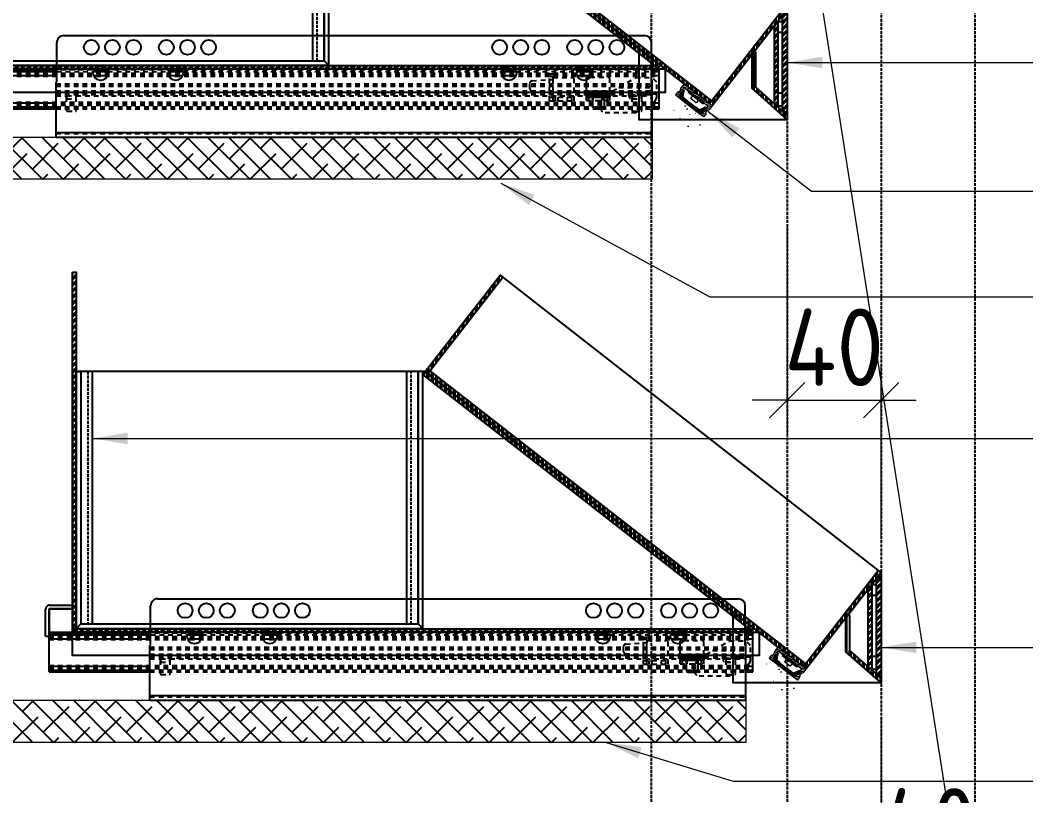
# Model space of a CAD drawing. Header units: millimetres. Extents: x 821127 to 828225, y -459861 to -454717.
# Drawn here: x 825055.2 to 825483.9, y -455574.9 to -455244.2 of the extents above; entities that cross this region are included whole.
import ezdxf

# ---------------------------------------------------------------- set-up
doc = ezdxf.new("R2010")
doc.units = ezdxf.units.MM
doc.header["$LTSCALE"] = 5
doc.header["$MEASUREMENT"] = 0
doc.set_wipeout_variables(frame=1)
doc.header["$PDMODE"] = 35
for name, pattern in [('DASH', [0.35, 0.25, -0.1]), ('DOTTED', [1, 0, -1]), ('phl_center', [0.75, 0.4, -0.35]), ('phl_thick', [0])]:
    doc.linetypes.add(name, pattern=pattern)
for name, color, linetype in [('Acrylic - opal', 9, 'Continuous'), ('DIM-15', 1, 'Continuous'), ('DIM-2', 1, 'Continuous'), ('Hardware', 9, 'Continuous'), ('HATCH', 8, 'Continuous'), ('PDF3_Text', 7, 'Continuous')]:
    doc.layers.add(name, color=color, linetype=linetype)
for name, color, linetype, lineweight in [('aluminium', 6, 'Continuous', 0), ('LED lights', 1, 'Continuous', 0), ('MDF', 41, 'Continuous', 0)]:
    doc.layers.add(name, color=color, linetype=linetype, lineweight=lineweight)
doc.styles.add('ISOCP', font='isocp.shx')
doc.styles.get("Standard").update_dxf_attribs({"font": 'arial.ttf'})
doc.dimstyles.new('dim', dxfattribs={"dimtxt": 2, "dimasz": 2, "dimexe": 1, "dimexo": 1, "dimgap": 1, "dimtad": 1, "dimdec": 0, "dimdsep": 46, "dimtxsty": 'Standard', "dimblk": 'OBLIQUE', "dimcen": 0, "dimdle": 1, "dimclrd": 1, "dimclre": 1, "dimclrt": 1, "dimadec": 0, "dimazin": 0, "dimtfac": 1, "dimtdec": 0, "dimtix": 1, "dimtmove": 0, "dimatfit": 3, "dimfxl": 60, "dimlwd": 0, "dimlwe": 0, "dimarcsym": 0})
doc.dimstyles.new('DL - 15', dxfattribs={"dimscale": 15, "dimtxt": 2.2, "dimasz": 1, "dimexe": 1, "dimexo": 1, "dimgap": 0.4, "dimtad": 1, "dimdec": 0, "dimdsep": 46, "dimtxsty": 'ISOCP', "dimblk": 'OBLIQUE', "dimcen": 0.5, "dimdle": 1, "dimclrd": 256, "dimclre": 256, "dimclrt": 2, "dimadec": 0, "dimazin": 2, "dimtfac": 1, "dimtdec": 0, "dimtix": 1, "dimtmove": 1, "dimatfit": 3, "dimldrblk": 'OPEN90', "dimfxl": 5, "dimfxlon": 1, "dimlwd": 9, "dimlwe": 9, "dimarcsym": 0})

# ---------------------------------------------------------------- blocks, each defined once
blk = doc.blocks.new('_OBLIQUE')
at = {"color": 0, "linetype": 'ByBlock', "lineweight": -2}
blk.add_line((-0.5, -0.5), (0.5, 0.5), dxfattribs=at)
blk = doc.blocks.new('EWFeff')
at = {"layer": 'HATCH'}
h = blk.add_hatch(dxfattribs=at)
h.set_pattern_fill('ANSI32', color=256, scale=5, style=0)
h.paths.add_polyline_path([(825060.3, -455366.36), (825061.8, -455366.36), (825061.8, -455518.36), (825060.3, -455518.36)])
h = blk.add_hatch(dxfattribs=at)
h.set_pattern_fill('ANSI32', color=256, scale=5, angle=45, style=0)
h.paths.add_polyline_path([(825210.52, -455408.77), (825242.5, -455367.77), (825243.68, -455368.69), (825211.69, -455409.68)])
h = blk.add_hatch(dxfattribs=at)
h.set_pattern_fill('ANSI32', color=256, scale=5, angle=45, style=0)
h.paths.add_polyline_path([(825372.65, -455533.39), (825371.73, -455534.58), (825211.69, -455409.68), (825212.62, -455408.5)])
h = blk.add_hatch(dxfattribs=at)
h.set_pattern_fill('ANSI32', color=256, scale=5, angle=45, style=0)
h.paths.add_polyline_path([(825349.92, -455519.47), (825209.57, -455409.99), (825210.52, -455408.77), (825350.85, -455518.28)])
h = blk.add_hatch(dxfattribs=at)
h.set_pattern_fill('ANSI32', color=256, scale=5, angle=45, style=0)
h.paths.add_polyline_path([(825371.73, -455534.58), (825403.72, -455493.58), (825404.9, -455494.51), (825372.91, -455535.5)])
h = blk.add_hatch(dxfattribs=at)
h.set_pattern_fill('ANSI32', color=256, scale=5, style=0)
h.paths.add_polyline_path([(825402.9, -455497.57), (825404.9, -455495.01), (825404.9, -455539), (825402.9, -455537.22)])
h = blk.add_hatch(dxfattribs=at)
h.set_pattern_fill('ANSI32', color=256, scale=5, style=0)
h.paths.add_polyline_path([(825399.4, -455501.55), (825400.9, -455499.63), (825400.9, -455535.95), (825399.4, -455534.61)])
h = blk.add_hatch(dxfattribs=at)
h.set_pattern_fill('ANSI32', color=256, scale=5, angle=45, style=0)
h.paths.add_polyline_path([(825389.9, -455512.6), (825391.4, -455512.6), (825391.4, -455527.5), (825404.9, -455539.5), (825404.9, -455541.51), (825389.9, -455528.18)])
h = blk.add_hatch(dxfattribs=at)
h.set_pattern_fill('ANSI32', color=256, scale=5, style=0)
h.paths.add_polyline_path([(825349.3, -455519.86), (825060.3, -455519.86), (825060.3, -455518.36), (825349.3, -455518.36)])
for points in [[(825400.9, -455504.14), (825402.9, -455504.14), (825402.9, -455499.72), (825400.9, -455499.72)], [(825400.9, -455535.63), (825402.9, -455535.63), (825402.9, -455530.17), (825400.9, -455530.17)]]:
    blk.add_lwpolyline(points, close=True)
at = {"layer": 'Acrylic - opal'}
for points in [[(825061.8, -455408.77), (825063.8, -455408.77), (825063.8, -455516.36), (825061.8, -455518.36)], [(825063.8, -455516.36), (825068.8, -455516.36), (825068.8, -455408.77), (825063.8, -455408.77)], [(825207.57, -455408.77), (825202.57, -455408.77), (825202.57, -455516.36), (825207.57, -455516.36)], [(825207.57, -455516.36), (825209.57, -455518.36), (825209.57, -455408.77), (825207.57, -455408.77)], [(825063.8, -455516.36), (825207.57, -455516.36), (825209.57, -455518.36), (825061.8, -455518.36)]]:
    blk.add_lwpolyline(points, close=True, dxfattribs=at)
at = {"layer": 'Acrylic - opal', "linetype": 'DASH'}
for points in [[(825066.8, -455516.36), (825068.8, -455516.36), (825068.8, -455408.77), (825066.8, -455408.77)], [(825202.57, -455516.36), (825204.57, -455516.36), (825204.57, -455408.77), (825202.57, -455408.77)]]:
    blk.add_lwpolyline(points, close=True, dxfattribs=at)
at = {"layer": 'DIM-2', "color": 6}
for points in [[(825060.3, -455366.36), (825061.8, -455366.36), (825061.8, -455518.36), (825060.3, -455518.36)], [(825404.9, -455494.51), (825404.9, -455541.51), (825341.84, -455541.51), (825341.84, -455511.25), (825210.52, -455408.77), (825242.5, -455367.77)], [(825060.3, -455519.86), (825352.87, -455519.86), (825210.52, -455408.77), (825060.3, -455408.77)], [(825050.3, -455519.86), (825060.3, -455519.86), (825060.3, -455509.86), (825050.3, -455509.86)], [(825389.9, -455512.6), (825391.4, -455512.6), (825391.4, -455527.5), (825404.9, -455539.5), (825404.9, -455541.51), (825389.9, -455528.18)], [(825349.3, -455519.86), (825060.3, -455519.86), (825060.3, -455518.36), (825349.3, -455518.36)], [(825060.3, -455519.86), (825352.87, -455519.86), (825352.87, -455529.86), (825060.3, -455529.86)]]:
    blk.add_lwpolyline(points, close=True, dxfattribs=at)
for points in [[(825210.52, -455408.77), (825242.5, -455367.77), (825243.68, -455368.69), (825211.69, -455409.68), (825210.52, -455408.77)], [(825372.65, -455533.39), (825371.73, -455534.58), (825211.69, -455409.68), (825212.62, -455408.5), (825372.65, -455533.39)], [(825349.92, -455519.47), (825209.57, -455409.99), (825210.52, -455408.77), (825350.85, -455518.28), (825349.92, -455519.47)], [(825371.73, -455534.58), (825403.72, -455493.58), (825404.9, -455494.51), (825372.91, -455535.5), (825371.73, -455534.58)], [(825402.9, -455497.57), (825404.9, -455495.01), (825404.9, -455539), (825402.9, -455537.22), (825402.9, -455497.57)], [(825399.4, -455501.55), (825400.9, -455499.63), (825400.9, -455535.95), (825399.4, -455534.61), (825399.4, -455501.55)]]:
    blk.add_lwpolyline(points, dxfattribs=at)
blk = doc.blocks.new('LED profile EN-ALH-01S')
blk.add_wipeout([(7.6, -6), (7.6, -4.5), (7.52, -4.4), (7.43, -4.27), (7.34, -4.08), (7.28, -3.94), (7.22, -3.73), (7.19, -3.52), (7.18, -3.33), (7.21, -3.07), (7.24, -2.91), (7.35, -2.61), (7.44, -2.43), (7.51, -2.32), (7.6, -2.2), (7.6, 0), (-7.6, 0), (-7.6, -2.2), (-7.44, -2.44), (-7.36, -2.58), (-7.25, -2.87), (-7.2, -3.13), (-7.18, -3.35), (-7.22, -3.69), (-7.29, -3.98), (-7.37, -4.15), (-7.44, -4.28), (-7.6, -4.5), (-7.6, -6)])
at = {"layer": 'HATCH', "lineweight": 0}
h = blk.add_hatch(dxfattribs=at)
h.set_pattern_fill('ANSI31', color=256, scale=5, style=0)
h.set_pattern_definition([(45, (-29047.1229, -2919.5279), (-0.441941738, 0.441941738), [])])
h.paths.add_polyline_path([(7.6, 0), (-7.6, 0), (-7.6, -2.2, -0.362035), (-7.6, -4.5), (-7.6, -6), (-5.68, -6), (-6.53, -2.93), (-5.58, -2.93), (-5.58, -2.23), (-6.25, -2.23), (-6.25, -1.43, -0.147539), (-5.54, -1.25), (-3.81, -1.25), (-3.81, -1.01), (-3.33, -1.01), (-3.33, -1.25), (-2.74, -1.25), (-2.74, -1.01), (-2.25, -1.01), (-2.25, -1.25), (2.25, -1.25), (2.25, -1.01), (2.74, -1.01), (2.74, -1.25), (3.33, -1.25), (3.33, -1.01), (3.81, -1.01), (3.81, -1.25), (4, -1.25), (5.58, -1.25, -0.147539), (6.29, -1.43), (6.29, -2.23), (5.62, -2.23), (5.62, -2.93), (6.57, -2.93), (5.72, -6), (7.6, -6), (7.6, -4.5, -0.362035), (7.6, -2.2)])
h = blk.add_hatch(dxfattribs=at)
h.set_pattern_fill('DOTS', color=256, scale=5, style=0)
h.set_pattern_definition([(0, (-29047.1229, -2919.5279), (0.15625, 0.3125), [0, -0.3125])])
edge = h.paths.add_edge_path()
edge.add_line((-6.53, -2.93), (-5.68, -6))
edge.add_line((-5.68, -6), (5.72, -6))
edge.add_line((5.72, -6), (6.57, -2.93))
edge.add_line((6.57, -2.93), (5.62, -2.93))
edge.add_line((5.62, -2.93), (4.57, -4.76))
edge.add_arc((0.02, 53.54), 58.48, 265.5399, 274.4601, ccw=False)
edge.add_line((-4.53, -4.76), (-5.58, -2.93))
edge.add_line((-5.58, -2.93), (-6.53, -2.93))
at = {"layer": 'Acrylic - opal', "color": 8}
blk.add_lwpolyline([(-6.53, -2.93), (-5.68, -6), (5.72, -6), (6.57, -2.93), (5.62, -2.93), (4.57, -4.76, -0.038941), (-4.53, -4.76), (-5.58, -2.93)], format="xyb", close=True, dxfattribs=at)
at = {"layer": 'aluminium'}
for p, q in [((7.6, 0), (-7.6, 0)), ((-7.6, 0), (-7.6, -2.2)), ((7.6, 0), (7.6, -2.2)), ((-6.25, -2.23), (-6.25, -1.43)), ((-5.58, -2.23), (-6.25, -2.23)), ((-5.58, -2.93), (-5.58, -2.23)), ((-5.54, -1.25), (-3.81, -1.25)), ((-3.81, -1.25), (-3.81, -1.01)), ((-3.81, -1.01), (-3.33, -1.01)), ((-3.33, -1.01), (-3.33, -1.25)), ((-3.33, -1.25), (-2.74, -1.25)), ((-2.74, -1.25), (-2.74, -1.01)), ((-2.74, -1.01), (-2.25, -1.01)), ((-2.25, -1.01), (-2.25, -1.25)), ((2.25, -1.25), (-2.25, -1.25)), ((2.74, -1.01), (2.25, -1.01)), ((2.25, -1.01), (2.25, -1.25)), ((2.74, -1.25), (2.74, -1.01)), ((3.33, -1.25), (2.74, -1.25)), ((3.81, -1.01), (3.33, -1.01)), ((3.33, -1.01), (3.33, -1.25)), ((3.81, -1.25), (3.81, -1.01)), ((5.58, -1.25), (3.81, -1.25)), ((5.62, -2.93), (5.62, -2.23)), ((5.62, -2.23), (6.29, -2.23)), ((6.29, -2.23), (6.29, -1.43)), ((-7.6, -4.5), (-7.6, -6)), ((-7.6, -6), (-5.68, -6)), ((7.6, -6), (5.72, -6)), ((7.6, -4.5), (7.6, -6))]:
    blk.add_line(p, q, dxfattribs=at)
for centre, radius, start, end in [((-8.98, -3.36), 1.8, 320.2626, 39.8707), ((-5.6, -2.52), 1.27, 87.4425, 121.0137), ((5.64, -2.52), 1.27, 58.9863, 92.5575), ((8.98, -3.36), 1.8, 140.1293, 219.7374)]:
    blk.add_arc(centre, radius, start, end, dxfattribs=at)
at = {"layer": 'LED lights', "linetype": 'Continuous', "lineweight": 9}
for p, q in [((4, -1.25), (-4, -1.25)), ((-4, -1.25), (-4, -1.75)), ((-4, -1.75), (-1.5, -1.75)), ((-1.5, -3.25), (-1.5, -1.75)), ((-1.5, -1.75), (1.5, -1.75)), ((1.5, -3.25), (-1.5, -3.25)), ((1.5, -1.75), (1.5, -3.25)), ((1.5, -1.75), (4, -1.75)), ((4, -1.75), (4, -1.25))]:
    blk.add_line(p, q, dxfattribs=at)
at = {"layer": 'LED lights', "linetype": 'DOTTED', "lineweight": 5}
for p, q in [((-2.43, -6.16), (-8.48, -9.64)), ((-1.4, -7.18), (-4.89, -13.23)), ((0, -7.56), (0, -14.54)), ((4.89, -13.23), (1.4, -7.18)), ((8.48, -9.64), (2.43, -6.16))]:
    blk.add_line(p, q, dxfattribs=at)
blk = doc.blocks.new('*D123')
at = {"layer": 'Defpoints', "color": 0, "transparency": 16777216}
for p in [(825382.16, -455286.72), (825422.16, -455406.18), (825422.16, -455479.75)]:
    blk.add_point(p, dxfattribs=at)
at = {"layer": 'DIM-15', "lineweight": 9, "transparency": 16777216}
for p, q in [((825382.16, -455331.18), (825382.16, -455421.18)), ((825422.16, -455464.75), (825422.16, -455391.18)), ((825382.16, -455406.18), (825367.16, -455406.18)), ((825382.16, -455406.18), (825422.16, -455406.18)), ((825422.16, -455406.18), (825437.16, -455406.18))]:
    blk.add_line(p, q, dxfattribs=at)
at = {"layer": 'DIM-15', "lineweight": 9, "transparency": 16777216, "xscale": 15, "yscale": 15, "zscale": 15}
blk.add_blockref('_OBLIQUE', (825382.16, -455406.18), dxfattribs=at)
at = {"layer": 'DIM-15', "lineweight": 9, "transparency": 16777216, "xscale": 15, "yscale": 15, "zscale": 15, "rotation": 180}
blk.add_blockref('_OBLIQUE', (825422.16, -455406.18), dxfattribs=at)
at = {"layer": 'DIM-15', "color": 2, "transparency": 16777216, "insert": (825402.16, -455383.68), "char_height": 33, "attachment_point": 5, "style": 'ISOCP'}
blk.add_mtext('40', dxfattribs=at)
blk = doc.blocks.new('_Open90')
at = {"color": 0, "linetype": 'ByBlock', "lineweight": -2}
for p, q in [((-0.5, 0.5), (0, 0)), ((0, 0), (-1, 0)), ((0, 0), (-0.5, -0.5))]:
    blk.add_line(p, q, dxfattribs=at)
blk = doc.blocks.new('*D124')
at = {"layer": 'Defpoints', "color": 0, "transparency": 16777216}
for p in [(825422.16, -455526.75), (825462.16, -455610.61), (825462.16, -455719.54)]:
    blk.add_point(p, dxfattribs=at)
at = {"layer": 'DIM-15', "lineweight": 9, "transparency": 16777216}
for p, q in [((825422.16, -455541.75), (825422.16, -455625.61)), ((825462.16, -455685.61), (825462.16, -455595.61)), ((825422.16, -455610.61), (825407.16, -455610.61)), ((825422.16, -455610.61), (825462.16, -455610.61)), ((825462.16, -455610.61), (825477.16, -455610.61))]:
    blk.add_line(p, q, dxfattribs=at)
at = {"layer": 'DIM-15', "lineweight": 9, "transparency": 16777216, "xscale": 15, "yscale": 15, "zscale": 15}
blk.add_blockref('_OBLIQUE', (825422.16, -455610.61), dxfattribs=at)
at = {"layer": 'DIM-15', "lineweight": 9, "transparency": 16777216, "xscale": 15, "yscale": 15, "zscale": 15, "rotation": 180}
blk.add_blockref('_OBLIQUE', (825462.16, -455610.61), dxfattribs=at)
at = {"layer": 'DIM-15', "color": 2, "transparency": 16777216, "insert": (825442.16, -455588.11), "char_height": 33, "attachment_point": 5, "style": 'ISOCP'}
blk.add_mtext('40', dxfattribs=at)

msp = doc.modelspace()

# ---------------------------------------------------------------- hatches: boundary and pattern name
at = {"layer": 'HATCH'}
h = msp.add_hatch(dxfattribs=at)
h.set_pattern_fill('ANSI38', color=256, scale=50, angle=270, style=0)
h.set_pattern_definition([(315, (8687.9376, 228.119), (4.419417382, 4.419417382), []), (45, (8687.9376, 228.119), (4.419417382, 13.258252147), [15.625, -9.375])])
h.paths.add_polyline_path([(825016.79, -455294.08), (825324.56, -455294.08), (825324.56, -455312.08), (825016.79, -455312.08)])
h = msp.add_hatch(dxfattribs=at)
h.set_pattern_fill('ANSI38', color=256, scale=50, angle=270, style=0)
h.set_pattern_definition([(315, (8727.9376, -11.91), (4.419417382, 4.419417382), []), (45, (8727.9376, -11.91), (4.419417382, 13.258252147), [15.625, -9.375])])
h.paths.add_polyline_path([(825016.79, -455534.11), (825364.56, -455534.11), (825364.56, -455552.11), (825016.79, -455552.11)])

# ---------------------------------------------------------------- linework, layer by layer
at = {"layer": 'Acrylic - opal', "linetype": 'DASH'}
for p, q in [((825324.16, -454821.92), (825324.16, -455791.9)), ((825422.16, -454821.92), (825422.16, -455791.9)), ((825462.16, -454821.92), (825462.16, -455791.9))]:
    msp.add_line(p, q, dxfattribs=at)
at = {"layer": 'Hardware', "color": 8, "linetype": 'phl_thick'}
for p, q in [((825070.83, -455270.54), (825070.83, -455253.84)), ((825073.83, -455250.84), (825321.26, -455250.84)), ((825324.26, -455270.54), (825324.26, -455253.84)), ((825027.56, -455265.34), (825070.83, -455265.34)), ((825027.56, -455266.2), (825070.83, -455266.2)), ((825086.45, -455266.2), (825092.62, -455266.2)), ((825086.76, -455265.34), (825092.3, -455265.34)), ((825118.45, -455266.2), (825124.62, -455266.2)), ((825118.76, -455265.34), (825124.3, -455265.34)), ((825260.48, -455266.2), (825266.65, -455266.2)), ((825260.79, -455265.34), (825266.33, -455265.34)), ((825292.48, -455266.2), (825298.65, -455266.2)), ((825292.79, -455265.34), (825298.33, -455265.34)), ((825324.26, -455265.34), (825327.56, -455265.34)), ((825324.26, -455266.2), (825327.56, -455266.2)), ((825027.56, -455267.9), (825070.83, -455267.9)), ((825070.53, -455270.84), (825070.83, -455270.54)), ((825070.53, -455294.08), (825070.53, -455270.84)), ((825086.57, -455267.9), (825092.5, -455267.9)), ((825118.57, -455267.9), (825124.5, -455267.9)), ((825260.6, -455267.9), (825266.53, -455267.9)), ((825292.6, -455267.9), (825298.53, -455267.9)), ((825296.56, -455268.54), (825298.21, -455268.54)), ((825296.56, -455269.82), (825296.56, -455268.54)), ((825324.26, -455267.9), (825327.56, -455267.9)), ((825324.56, -455270.84), (825324.26, -455270.54)), ((825324.56, -455294.08), (825324.56, -455270.84)), ((825296.79, -455274.54), (825305.51, -455274.54)), ((825296.79, -455277.04), (825296.79, -455274.54)), ((825296.8, -455277.04), (825296.8, -455274.54)), ((825296.99, -455277.04), (825296.99, -455274.54)), ((825297.02, -455277.04), (825297.02, -455274.54)), ((825297.41, -455277.04), (825297.41, -455274.54)), ((825297.46, -455277.04), (825297.46, -455274.54)), ((825298.02, -455277.04), (825298.02, -455274.54)), ((825298.08, -455277.04), (825298.08, -455274.54)), ((825298.75, -455277.04), (825298.75, -455274.54)), ((825298.79, -455277.04), (825298.79, -455274.54)), ((825298.86, -455277.04), (825298.86, -455274.54)), ((825299.51, -455277.04), (825299.51, -455274.54)), ((825299.69, -455277.04), (825299.69, -455274.54)), ((825299.77, -455277.04), (825299.77, -455274.54)), ((825300.37, -455277.04), (825300.37, -455274.54)), ((825300.68, -455277.04), (825300.68, -455274.54)), ((825300.77, -455277.04), (825300.77, -455274.54)), ((825301.29, -455277.04), (825301.29, -455274.54)), ((825301.72, -455277.04), (825301.72, -455274.54)), ((825301.81, -455277.04), (825301.81, -455274.54)), ((825302.23, -455277.04), (825302.23, -455274.54)), ((825302.76, -455277.04), (825302.76, -455274.54)), ((825302.85, -455277.04), (825302.85, -455274.54)), ((825303.15, -455277.04), (825303.15, -455274.54)), ((825303.75, -455277.04), (825303.75, -455274.54)), ((825303.84, -455277.04), (825303.84, -455274.54)), ((825304.01, -455277.04), (825304.01, -455274.54)), ((825304.66, -455277.04), (825304.66, -455274.54)), ((825304.74, -455277.04), (825304.74, -455274.54)), ((825304.77, -455277.04), (825304.77, -455274.54)), ((825305.45, -455277.04), (825305.45, -455274.54)), ((825305.51, -455274.54), (825306.07, -455274.54)), ((825305.51, -455277.04), (825305.51, -455274.54)), ((825306.07, -455274.54), (825306.12, -455274.54)), ((825306.07, -455277.04), (825306.07, -455274.54)), ((825306.12, -455274.54), (825306.5, -455274.54)), ((825306.12, -455277.04), (825306.12, -455274.54)), ((825306.5, -455274.54), (825306.53, -455274.54)), ((825306.5, -455277.04), (825306.5, -455274.54)), ((825306.53, -455274.54), (825306.73, -455274.54)), ((825306.53, -455277.04), (825306.53, -455274.54)), ((825306.73, -455274.54), (825306.74, -455274.54)), ((825306.73, -455277.04), (825306.73, -455274.54)), ((825306.74, -455277.04), (825306.74, -455274.54)), ((825027.56, -455279.5), (825070.53, -455279.5)), ((825296.79, -455277.04), (825305.51, -455277.04)), ((825299.26, -455281.55), (825299.26, -455277.04)), ((825304.26, -455281.55), (825304.26, -455277.04)), ((825305.51, -455277.04), (825306.07, -455277.04)), ((825306.07, -455277.04), (825306.12, -455277.04)), ((825306.12, -455277.04), (825306.5, -455277.04)), ((825306.5, -455277.04), (825306.53, -455277.04)), ((825306.53, -455277.04), (825306.73, -455277.04)), ((825306.73, -455277.04), (825306.74, -455277.04)), ((825027.56, -455281.2), (825070.53, -455281.2)), ((825027.56, -455282.03), (825070.53, -455282.03)), ((825027.56, -455282.03), (825070.53, -455282.03)), ((825299.75, -455282.04), (825299.26, -455281.55)), ((825299.26, -455281.55), (825304.26, -455281.55)), ((825299.75, -455282.04), (825303.77, -455282.04)), ((825303.77, -455282.04), (825304.26, -455281.55)), ((825070.53, -455292.08), (825324.56, -455292.08)), ((825070.53, -455294.08), (825324.56, -455294.08)), ((825067.76, -455493.61), (825077.56, -455493.61)), ((825077.56, -455495.11), (825077.56, -455493.61)), ((825110.83, -455510.57), (825110.83, -455493.87)), ((825113.83, -455490.87), (825361.26, -455490.87)), ((825364.26, -455510.57), (825364.26, -455493.87)), ((825066.06, -455506.81), (825066.06, -455495.31)), ((825067.56, -455522.06), (825067.56, -455495.31)), ((825067.76, -455495.11), (825077.56, -455495.11)), ((825066.06, -455506.81), (825067.56, -455506.81)), ((825067.56, -455505.37), (825110.83, -455505.37)), ((825067.56, -455506.23), (825110.83, -455506.23)), ((825126.45, -455506.23), (825132.62, -455506.23)), ((825126.76, -455505.37), (825132.3, -455505.37)), ((825158.45, -455506.23), (825164.62, -455506.23)), ((825158.76, -455505.37), (825164.3, -455505.37)), ((825300.48, -455506.23), (825306.65, -455506.23)), ((825300.79, -455505.37), (825306.33, -455505.37)), ((825332.48, -455506.23), (825338.65, -455506.23)), ((825332.79, -455505.37), (825338.33, -455505.37)), ((825364.26, -455505.37), (825367.56, -455505.37)), ((825364.26, -455506.23), (825367.56, -455506.23)), ((825067.56, -455507.39), (825067.56, -455507.39)), ((825067.56, -455507.93), (825110.83, -455507.93)), ((825067.56, -455508.18), (825067.56, -455508.18)), ((825110.53, -455510.87), (825110.83, -455510.57)), ((825110.53, -455534.11), (825110.53, -455510.87)), ((825126.57, -455507.93), (825132.5, -455507.93)), ((825158.57, -455507.93), (825164.5, -455507.93)), ((825300.6, -455507.93), (825306.53, -455507.93)), ((825332.6, -455507.93), (825338.53, -455507.93)), ((825336.56, -455508.57), (825338.21, -455508.57)), ((825336.56, -455509.85), (825336.56, -455508.57)), ((825364.26, -455507.93), (825367.56, -455507.93)), ((825364.56, -455510.87), (825364.26, -455510.57)), ((825364.56, -455534.11), (825364.56, -455510.87)), ((825336.79, -455514.57), (825345.51, -455514.57)), ((825336.79, -455517.07), (825336.79, -455514.57)), ((825336.8, -455517.07), (825336.8, -455514.57)), ((825336.99, -455517.07), (825336.99, -455514.57)), ((825337.02, -455517.07), (825337.02, -455514.57)), ((825337.41, -455517.07), (825337.41, -455514.57)), ((825337.46, -455517.07), (825337.46, -455514.57)), ((825338.02, -455517.07), (825338.02, -455514.57)), ((825338.08, -455517.07), (825338.08, -455514.57)), ((825338.75, -455517.07), (825338.75, -455514.57)), ((825338.79, -455517.07), (825338.79, -455514.57)), ((825338.86, -455517.07), (825338.86, -455514.57)), ((825339.51, -455517.07), (825339.51, -455514.57)), ((825339.69, -455517.07), (825339.69, -455514.57)), ((825339.77, -455517.07), (825339.77, -455514.57)), ((825340.37, -455517.07), (825340.37, -455514.57)), ((825340.68, -455517.07), (825340.68, -455514.57)), ((825340.77, -455517.07), (825340.77, -455514.57)), ((825341.29, -455517.07), (825341.29, -455514.57)), ((825341.72, -455517.07), (825341.72, -455514.57)), ((825341.81, -455517.07), (825341.81, -455514.57)), ((825342.23, -455517.07), (825342.23, -455514.57)), ((825342.76, -455517.07), (825342.76, -455514.57)), ((825342.85, -455517.07), (825342.85, -455514.57)), ((825343.15, -455517.07), (825343.15, -455514.57)), ((825343.75, -455517.07), (825343.75, -455514.57)), ((825343.84, -455517.07), (825343.84, -455514.57)), ((825344.01, -455517.07), (825344.01, -455514.57)), ((825344.66, -455517.07), (825344.66, -455514.57)), ((825344.74, -455517.07), (825344.74, -455514.57)), ((825344.77, -455517.07), (825344.77, -455514.57)), ((825345.45, -455517.07), (825345.45, -455514.57)), ((825345.51, -455514.57), (825346.07, -455514.57)), ((825345.51, -455517.07), (825345.51, -455514.57)), ((825346.07, -455514.57), (825346.12, -455514.57)), ((825346.07, -455517.07), (825346.07, -455514.57)), ((825346.12, -455514.57), (825346.5, -455514.57)), ((825346.12, -455517.07), (825346.12, -455514.57)), ((825346.5, -455514.57), (825346.53, -455514.57)), ((825346.5, -455517.07), (825346.5, -455514.57)), ((825346.53, -455514.57), (825346.73, -455514.57)), ((825346.53, -455517.07), (825346.53, -455514.57)), ((825346.73, -455514.57), (825346.74, -455514.57)), ((825346.73, -455517.07), (825346.73, -455514.57)), ((825346.74, -455517.07), (825346.74, -455514.57)), ((825067.56, -455519.25), (825067.56, -455519.25)), ((825067.56, -455519.53), (825110.53, -455519.53)), ((825067.56, -455520.04), (825067.56, -455520.04)), ((825336.79, -455517.07), (825345.51, -455517.07)), ((825339.26, -455521.57), (825339.26, -455517.07)), ((825344.26, -455521.57), (825344.26, -455517.07)), ((825345.51, -455517.07), (825346.07, -455517.07)), ((825346.07, -455517.07), (825346.12, -455517.07)), ((825346.12, -455517.07), (825346.5, -455517.07)), ((825346.5, -455517.07), (825346.53, -455517.07)), ((825346.53, -455517.07), (825346.73, -455517.07)), ((825346.73, -455517.07), (825346.74, -455517.07)), ((825067.56, -455521.23), (825110.53, -455521.23)), ((825067.56, -455522.06), (825110.53, -455522.06)), ((825067.56, -455522.06), (825110.53, -455522.06)), ((825339.75, -455522.07), (825339.26, -455521.57)), ((825339.26, -455521.57), (825344.26, -455521.57)), ((825339.75, -455522.07), (825343.77, -455522.07)), ((825343.77, -455522.07), (825344.26, -455521.57)), ((825110.53, -455532.11), (825364.56, -455532.11)), ((825110.53, -455534.11), (825364.56, -455534.11))]:
    msp.add_line(p, q, dxfattribs=at)
at = {"layer": 'Hardware', "color": 8, "linetype": 'phl_center'}
for p, q in [((825027.56, -455265.34), (825327.56, -455265.34)), ((825027.56, -455266.84), (825327.56, -455266.84)), ((825070.83, -455266.2), (825086.45, -455266.2)), ((825092.62, -455266.2), (825118.45, -455266.2)), ((825124.62, -455266.2), (825260.48, -455266.2)), ((825266.65, -455266.2), (825292.48, -455266.2)), ((825298.65, -455266.2), (825324.26, -455266.2)), ((825027.56, -455267.34), (825327.56, -455267.34)), ((825027.56, -455267.36), (825327.56, -455267.36)), ((825027.56, -455267.7), (825327.56, -455267.7)), ((825027.56, -455267.9), (825327.56, -455267.9)), ((825027.56, -455268.15), (825327.56, -455268.15)), ((825272.41, -455273.36), (825272.41, -455271.13)), ((825273.34, -455270.13), (825282.41, -455269.5)), ((825280.86, -455267.14), (825282.36, -455267.14)), ((825280.86, -455278.64), (825280.86, -455267.14)), ((825280.86, -455268.07), (825282.36, -455268.07)), ((825282.36, -455278.64), (825282.36, -455267.14)), ((825282.41, -455268.64), (825291.36, -455268.64)), ((825282.41, -455269.5), (825282.41, -455268.64)), ((825291.36, -455278.64), (825291.36, -455268.64)), ((825296.56, -455278.54), (825296.56, -455269.82)), ((825298.21, -455268.54), (825306.56, -455268.54)), ((825304.35, -455276.45), (825317.27, -455268.91)), ((825306.56, -455278.54), (825306.56, -455268.54)), ((825317.27, -455268.91), (825317.56, -455268.91)), ((825317.56, -455268.74), (825324.56, -455268.74)), ((825317.56, -455268.91), (825317.56, -455268.74)), ((825324.56, -455279.14), (825324.56, -455268.74)), ((825070.53, -455271.44), (825324.56, -455271.44)), ((825070.53, -455271.94), (825324.56, -455271.94)), ((825070.53, -455272.4), (825324.56, -455272.4)), ((825070.53, -455274.44), (825324.56, -455274.44)), ((825070.53, -455274.45), (825324.56, -455274.45)), ((825070.53, -455275.45), (825324.56, -455275.45)), ((825282.41, -455275), (825273.34, -455274.36)), ((825282.41, -455277.14), (825282.41, -455275)), ((825296.79, -455277.04), (825296.79, -455274.54)), ((825296.8, -455277.04), (825296.8, -455274.54)), ((825296.99, -455277.04), (825296.99, -455274.54)), ((825297.02, -455277.04), (825297.02, -455274.54)), ((825297.26, -455277.04), (825297.26, -455274.54)), ((825297.36, -455277.04), (825297.36, -455274.54)), ((825297.41, -455277.04), (825297.41, -455274.54)), ((825297.46, -455277.04), (825297.46, -455274.54)), ((825297.65, -455277.04), (825297.65, -455274.54)), ((825298.02, -455277.04), (825298.02, -455274.54)), ((825298.08, -455277.04), (825298.08, -455274.54)), ((825298.12, -455277.04), (825298.12, -455274.54)), ((825298.75, -455277.04), (825298.75, -455274.54)), ((825298.79, -455277.04), (825298.79, -455274.54)), ((825298.86, -455277.04), (825298.86, -455274.54)), ((825299.51, -455277.04), (825299.51, -455274.54)), ((825299.66, -455276.54), (825299.66, -455274.54)), ((825299.69, -455277.04), (825299.69, -455274.54)), ((825299.77, -455277.04), (825299.77, -455274.54)), ((825300.16, -455276.54), (825300.16, -455274.54)), ((825300.37, -455277.04), (825300.37, -455274.54)), ((825300.68, -455277.04), (825300.68, -455274.54)), ((825300.77, -455277.04), (825300.77, -455274.54)), ((825301.1, -455276.54), (825301.1, -455274.54)), ((825301.26, -455276.54), (825301.26, -455274.54)), ((825301.29, -455277.04), (825301.29, -455274.54)), ((825301.72, -455277.04), (825301.72, -455274.54)), ((825301.81, -455277.04), (825301.81, -455274.54)), ((825302.23, -455277.04), (825302.23, -455274.54)), ((825302.26, -455276.54), (825302.26, -455274.54)), ((825302.43, -455276.54), (825302.43, -455274.54)), ((825302.76, -455277.04), (825302.76, -455274.54)), ((825302.85, -455277.04), (825302.85, -455274.54)), ((825303.15, -455277.04), (825303.15, -455274.54)), ((825303.36, -455276.54), (825303.36, -455274.54)), ((825303.75, -455277.04), (825303.75, -455274.54)), ((825303.84, -455277.04), (825303.84, -455274.54)), ((825303.86, -455276.54), (825303.86, -455274.54)), ((825304.01, -455277.04), (825304.01, -455274.54)), ((825304.66, -455277.04), (825304.66, -455274.54)), ((825304.74, -455277.04), (825304.74, -455274.54)), ((825304.77, -455277.04), (825304.77, -455274.54)), ((825305.4, -455277.04), (825305.4, -455274.54)), ((825305.45, -455277.04), (825305.45, -455274.54)), ((825305.51, -455277.04), (825305.51, -455274.54)), ((825305.87, -455277.04), (825305.87, -455274.54)), ((825306.07, -455277.04), (825306.07, -455274.54)), ((825306.12, -455277.04), (825306.12, -455274.54)), ((825306.16, -455277.04), (825306.16, -455274.54)), ((825306.26, -455277.04), (825306.26, -455274.54)), ((825306.5, -455277.04), (825306.5, -455274.54)), ((825306.53, -455277.04), (825306.53, -455274.54)), ((825306.73, -455277.04), (825306.73, -455274.54)), ((825306.74, -455277.04), (825306.74, -455274.54)), ((825310.36, -455272.94), (825324.56, -455272.94)), ((825070.53, -455275.95), (825324.56, -455275.95)), ((825070.53, -455276.45), (825075.03, -455276.45)), ((825070.53, -455276.45), (825075.03, -455276.45)), ((825070.53, -455276.45), (825075.03, -455276.45)), ((825070.53, -455276.45), (825075.03, -455276.45)), ((825075.03, -455276.29), (825075.13, -455276.29)), ((825075.03, -455282.79), (825075.03, -455276.29)), ((825075.13, -455277.84), (825075.13, -455276.29)), ((825075.13, -455276.45), (825079.03, -455276.45)), ((825075.13, -455276.45), (825079.03, -455276.45)), ((825075.13, -455276.45), (825079.03, -455276.45)), ((825075.13, -455276.45), (825079.03, -455276.45)), ((825075.13, -455277.84), (825079.03, -455277.84)), ((825079.03, -455276.29), (825079.13, -455276.29)), ((825079.03, -455277.84), (825079.03, -455276.29)), ((825079.13, -455282.79), (825079.13, -455276.29)), ((825079.13, -455276.45), (825316.06, -455276.45)), ((825280.86, -455277.14), (825291.36, -455277.14)), ((825280.86, -455278.64), (825291.36, -455278.64)), ((825283.36, -455278.64), (825283.36, -455277.14)), ((825284.56, -455278.64), (825284.56, -455277.14)), ((825288.56, -455278.64), (825288.56, -455277.14)), ((825290.36, -455278.64), (825290.36, -455277.14)), ((825296.56, -455277.04), (825296.79, -455277.04)), ((825296.56, -455278.54), (825306.56, -455278.54)), ((825297.56, -455278.54), (825297.56, -455277.04)), ((825299.26, -455281.55), (825299.26, -455277.04)), ((825299.46, -455278.54), (825299.46, -455277.04)), ((825299.66, -455276.54), (825303.86, -455276.54)), ((825302.56, -455279.14), (825304, -455276.65)), ((825302.56, -455281.64), (825302.56, -455279.14)), ((825303.66, -455278.54), (825303.66, -455277.04)), ((825304, -455276.65), (825304.35, -455276.45)), ((825304.26, -455281.55), (825304.26, -455277.04)), ((825305.56, -455278.54), (825305.56, -455277.04)), ((825315.51, -455276.14), (825319.44, -455276.14)), ((825315.51, -455277.64), (825319.06, -455277.64)), ((825316.06, -455276.29), (825316.16, -455276.29)), ((825316.06, -455282.79), (825316.06, -455276.29)), ((825316.16, -455277.84), (825316.16, -455276.29)), ((825316.16, -455276.45), (825320.06, -455276.45)), ((825316.16, -455276.45), (825320.06, -455276.45)), ((825316.16, -455276.45), (825320.06, -455276.45)), ((825316.16, -455276.45), (825320.06, -455276.45)), ((825316.16, -455277.84), (825320.06, -455277.84)), ((825319.06, -455281.64), (825319.06, -455277.64)), ((825320.06, -455276.29), (825320.16, -455276.29)), ((825320.06, -455277.84), (825320.06, -455276.29)), ((825320.16, -455282.79), (825320.16, -455276.29)), ((825320.16, -455276.45), (825324.56, -455276.45)), ((825320.16, -455276.45), (825324.56, -455276.45)), ((825320.16, -455276.45), (825324.56, -455276.45)), ((825320.16, -455276.45), (825324.56, -455276.45)), ((825324.56, -455279.14), (825325.56, -455279.14)), ((825070.53, -455281.2), (825324.56, -455281.2)), ((825070.53, -455282.03), (825324.56, -455282.03)), ((825075.33, -455283.09), (825078.83, -455283.09)), ((825299.75, -455282.04), (825299.26, -455281.55)), ((825299.26, -455281.55), (825304.26, -455281.55)), ((825303.77, -455282.04), (825304.26, -455281.55)), ((825304.56, -455283.64), (825317.06, -455283.64)), ((825316.36, -455283.09), (825319.86, -455283.09)), ((825070.53, -455292.08), (825324.56, -455292.08)), ((825070.53, -455292.58), (825324.56, -455292.58)), ((825067.56, -455505.37), (825367.56, -455505.37)), ((825067.56, -455506.7), (825067.56, -455506.23)), ((825067.56, -455506.87), (825367.56, -455506.87)), ((825110.83, -455506.23), (825126.45, -455506.23)), ((825132.62, -455506.23), (825158.45, -455506.23)), ((825164.62, -455506.23), (825300.48, -455506.23)), ((825306.65, -455506.23), (825332.48, -455506.23)), ((825320.86, -455507.17), (825322.36, -455507.17)), ((825320.86, -455518.67), (825320.86, -455507.17)), ((825322.36, -455518.67), (825322.36, -455507.17)), ((825338.65, -455506.23), (825364.26, -455506.23)), ((825067.56, -455507.37), (825367.56, -455507.37)), ((825067.56, -455507.39), (825367.56, -455507.39)), ((825067.56, -455507.73), (825367.56, -455507.73)), ((825067.56, -455507.93), (825367.56, -455507.93)), ((825067.56, -455508.18), (825367.56, -455508.18)), ((825110.53, -455511.47), (825364.56, -455511.47)), ((825312.41, -455513.39), (825312.41, -455511.16)), ((825313.34, -455510.16), (825322.41, -455509.53)), ((825320.86, -455508.1), (825322.36, -455508.1)), ((825322.41, -455508.67), (825331.36, -455508.67)), ((825322.41, -455509.53), (825322.41, -455508.67)), ((825331.36, -455518.67), (825331.36, -455508.67)), ((825336.56, -455518.57), (825336.56, -455509.85)), ((825338.21, -455508.57), (825346.56, -455508.57)), ((825344.35, -455516.48), (825357.27, -455508.94)), ((825346.56, -455518.57), (825346.56, -455508.57)), ((825357.27, -455508.94), (825357.56, -455508.94)), ((825357.56, -455508.77), (825364.56, -455508.77)), ((825357.56, -455508.94), (825357.56, -455508.77)), ((825364.56, -455519.17), (825364.56, -455508.77)), ((825110.53, -455511.97), (825364.56, -455511.97)), ((825110.53, -455512.43), (825364.56, -455512.43)), ((825110.53, -455514.47), (825364.56, -455514.47)), ((825110.53, -455514.48), (825364.56, -455514.48)), ((825110.53, -455515.48), (825364.56, -455515.48)), ((825322.41, -455515.03), (825313.34, -455514.39)), ((825322.41, -455517.17), (825322.41, -455515.03)), ((825336.79, -455517.07), (825336.79, -455514.57)), ((825336.8, -455517.07), (825336.8, -455514.57)), ((825336.99, -455517.07), (825336.99, -455514.57)), ((825337.02, -455517.07), (825337.02, -455514.57)), ((825337.26, -455517.07), (825337.26, -455514.57)), ((825337.36, -455517.07), (825337.36, -455514.57)), ((825337.41, -455517.07), (825337.41, -455514.57)), ((825337.46, -455517.07), (825337.46, -455514.57)), ((825337.65, -455517.07), (825337.65, -455514.57)), ((825338.02, -455517.07), (825338.02, -455514.57)), ((825338.08, -455517.07), (825338.08, -455514.57)), ((825338.12, -455517.07), (825338.12, -455514.57)), ((825338.75, -455517.07), (825338.75, -455514.57)), ((825338.79, -455517.07), (825338.79, -455514.57)), ((825338.86, -455517.07), (825338.86, -455514.57)), ((825339.51, -455517.07), (825339.51, -455514.57)), ((825339.66, -455516.57), (825339.66, -455514.57)), ((825339.69, -455517.07), (825339.69, -455514.57)), ((825339.77, -455517.07), (825339.77, -455514.57)), ((825340.16, -455516.57), (825340.16, -455514.57)), ((825340.37, -455517.07), (825340.37, -455514.57)), ((825340.68, -455517.07), (825340.68, -455514.57)), ((825340.77, -455517.07), (825340.77, -455514.57)), ((825341.1, -455516.57), (825341.1, -455514.57)), ((825341.26, -455516.57), (825341.26, -455514.57)), ((825341.29, -455517.07), (825341.29, -455514.57)), ((825341.72, -455517.07), (825341.72, -455514.57)), ((825341.81, -455517.07), (825341.81, -455514.57)), ((825342.23, -455517.07), (825342.23, -455514.57)), ((825342.26, -455516.57), (825342.26, -455514.57)), ((825342.43, -455516.57), (825342.43, -455514.57)), ((825342.76, -455517.07), (825342.76, -455514.57)), ((825342.85, -455517.07), (825342.85, -455514.57)), ((825343.15, -455517.07), (825343.15, -455514.57)), ((825343.36, -455516.57), (825343.36, -455514.57)), ((825343.75, -455517.07), (825343.75, -455514.57)), ((825343.84, -455517.07), (825343.84, -455514.57)), ((825343.86, -455516.57), (825343.86, -455514.57)), ((825344.01, -455517.07), (825344.01, -455514.57)), ((825344.66, -455517.07), (825344.66, -455514.57)), ((825344.74, -455517.07), (825344.74, -455514.57)), ((825344.77, -455517.07), (825344.77, -455514.57)), ((825345.4, -455517.07), (825345.4, -455514.57)), ((825345.45, -455517.07), (825345.45, -455514.57)), ((825345.51, -455517.07), (825345.51, -455514.57)), ((825345.87, -455517.07), (825345.87, -455514.57)), ((825346.07, -455517.07), (825346.07, -455514.57)), ((825346.12, -455517.07), (825346.12, -455514.57)), ((825346.16, -455517.07), (825346.16, -455514.57)), ((825346.26, -455517.07), (825346.26, -455514.57)), ((825346.5, -455517.07), (825346.5, -455514.57)), ((825346.53, -455517.07), (825346.53, -455514.57)), ((825346.73, -455517.07), (825346.73, -455514.57)), ((825346.74, -455517.07), (825346.74, -455514.57)), ((825350.36, -455512.97), (825364.56, -455512.97)), ((825110.53, -455515.98), (825364.56, -455515.98)), ((825110.53, -455516.48), (825115.03, -455516.48)), ((825110.53, -455516.48), (825115.03, -455516.48)), ((825110.53, -455516.48), (825115.03, -455516.48)), ((825110.53, -455516.48), (825115.03, -455516.48)), ((825115.03, -455516.32), (825115.13, -455516.32)), ((825115.03, -455522.82), (825115.03, -455516.32)), ((825115.13, -455517.87), (825115.13, -455516.32)), ((825115.13, -455516.48), (825119.03, -455516.48)), ((825115.13, -455516.48), (825119.03, -455516.48)), ((825115.13, -455516.48), (825119.03, -455516.48)), ((825115.13, -455516.48), (825119.03, -455516.48)), ((825115.13, -455517.87), (825119.03, -455517.87)), ((825119.03, -455516.32), (825119.13, -455516.32)), ((825119.03, -455517.87), (825119.03, -455516.32)), ((825119.13, -455522.82), (825119.13, -455516.32)), ((825119.13, -455516.48), (825356.06, -455516.48)), ((825320.86, -455517.17), (825331.36, -455517.17)), ((825320.86, -455518.67), (825331.36, -455518.67)), ((825323.36, -455518.67), (825323.36, -455517.17)), ((825324.56, -455518.67), (825324.56, -455517.17)), ((825328.56, -455518.67), (825328.56, -455517.17)), ((825330.36, -455518.67), (825330.36, -455517.17)), ((825336.56, -455517.07), (825336.79, -455517.07)), ((825336.56, -455518.57), (825346.56, -455518.57)), ((825337.56, -455518.57), (825337.56, -455517.07)), ((825339.26, -455521.57), (825339.26, -455517.07)), ((825339.46, -455518.57), (825339.46, -455517.07)), ((825339.66, -455516.57), (825343.86, -455516.57)), ((825342.56, -455519.17), (825344, -455516.68)), ((825342.56, -455521.67), (825342.56, -455519.17)), ((825343.66, -455518.57), (825343.66, -455517.07)), ((825344, -455516.68), (825344.35, -455516.48)), ((825344.26, -455521.57), (825344.26, -455517.07)), ((825345.56, -455518.57), (825345.56, -455517.07)), ((825355.51, -455516.17), (825359.44, -455516.17)), ((825355.51, -455517.67), (825359.06, -455517.67)), ((825356.06, -455516.32), (825356.16, -455516.32)), ((825356.06, -455522.82), (825356.06, -455516.32)), ((825356.16, -455517.87), (825356.16, -455516.32)), ((825356.16, -455516.48), (825360.06, -455516.48)), ((825356.16, -455516.48), (825360.06, -455516.48)), ((825356.16, -455516.48), (825360.06, -455516.48)), ((825356.16, -455516.48), (825360.06, -455516.48)), ((825356.16, -455517.87), (825360.06, -455517.87)), ((825359.06, -455521.67), (825359.06, -455517.67)), ((825360.06, -455516.32), (825360.16, -455516.32)), ((825360.06, -455517.87), (825360.06, -455516.32)), ((825360.16, -455522.82), (825360.16, -455516.32)), ((825360.16, -455516.48), (825364.56, -455516.48)), ((825360.16, -455516.48), (825364.56, -455516.48)), ((825360.16, -455516.48), (825364.56, -455516.48)), ((825360.16, -455516.48), (825364.56, -455516.48)), ((825364.56, -455519.17), (825365.56, -455519.17)), ((825110.53, -455521.23), (825364.56, -455521.23)), ((825110.53, -455522.06), (825364.56, -455522.06)), ((825115.33, -455523.12), (825118.83, -455523.12)), ((825339.75, -455522.07), (825339.26, -455521.57)), ((825339.26, -455521.57), (825344.26, -455521.57)), ((825343.77, -455522.07), (825344.26, -455521.57)), ((825344.56, -455523.67), (825357.06, -455523.67)), ((825356.36, -455523.12), (825359.86, -455523.12)), ((825110.53, -455532.11), (825364.56, -455532.11)), ((825110.53, -455532.61), (825364.56, -455532.61))]:
    msp.add_line(p, q, dxfattribs=at)
at = {"layer": 'Hardware', "color": 8, "linetype": 'phl_thick'}
for centre in [(825085.53, -455255.84), (825094.53, -455255.84), (825103.53, -455255.84), (825117.53, -455255.84), (825126.53, -455255.84), (825135.53, -455255.84), (825259.56, -455255.84), (825268.56, -455255.84), (825277.56, -455255.84), (825291.56, -455255.84), (825300.56, -455255.84), (825309.56, -455255.84), (825089.53, -455266.84), (825121.53, -455266.84), (825263.56, -455266.84), (825295.56, -455266.84), (825125.53, -455495.87), (825134.53, -455495.87), (825143.53, -455495.87), (825157.53, -455495.87), (825166.53, -455495.87), (825175.53, -455495.87), (825299.56, -455495.87), (825308.56, -455495.87), (825317.56, -455495.87), (825331.56, -455495.87), (825340.56, -455495.87), (825349.56, -455495.87), (825129.53, -455506.87), (825161.53, -455506.87), (825303.56, -455506.87), (825335.56, -455506.87)]:
    msp.add_circle(centre, 3.15, dxfattribs=at)
for centre, radius, start, end in [((825073.83, -455253.84), 3, 89.9999, 180), ((825321.26, -455253.84), 3, 0, 90), ((825067.76, -455495.31), 1.7, 89.9996, 180), ((825113.83, -455493.87), 3, 89.9999, 180), ((825361.26, -455493.87), 3, 0, 90), ((825067.76, -455495.31), 0.2, 89.9965, 180)]:
    msp.add_arc(centre, radius, start, end, dxfattribs=at)
at = {"layer": 'Hardware', "color": 8, "linetype": 'phl_center'}
for centre, radius, start, end in [((825273.41, -455271.13), 1, 94, 180), ((825273.41, -455273.36), 1, 180, 266), ((825320.56, -455277.14), 1.5, 90, 138.1897), ((825315.51, -455276.89), 0.75, 89.9999, 270.0001), ((825075.33, -455282.79), 0.3, 180.0001, 270.0006), ((825078.83, -455282.79), 0.3, 270.0006, 359.9999), ((825304.56, -455281.64), 2, 180, 270), ((825316.36, -455282.79), 0.3, 180.0001, 269.9999), ((825317.06, -455281.64), 2, 270, 0), ((825319.86, -455282.79), 0.3, 269.9999, 359.9999), ((825313.41, -455511.16), 1, 94, 180), ((825313.41, -455513.39), 1, 180, 266), ((825360.56, -455517.17), 1.5, 90, 138.1897), ((825355.51, -455516.92), 0.75, 89.9999, 270.0001), ((825115.33, -455522.82), 0.3, 180.0001, 270.0006), ((825118.83, -455522.82), 0.3, 270.0006, 359.9999), ((825344.56, -455521.67), 2, 180, 270), ((825356.36, -455522.82), 0.3, 180.0001, 269.9999), ((825357.06, -455521.67), 2, 270, 0), ((825359.86, -455522.82), 0.3, 269.9999, 359.9999)]:
    msp.add_arc(centre, radius, start, end, dxfattribs=at)
at = {"layer": 'MDF'}
for points in [[(825016.79, -455294.08), (825324.56, -455294.08), (825324.56, -455312.08), (825016.79, -455312.08)], [(825016.79, -455534.11), (825364.56, -455534.11), (825364.56, -455552.11), (825016.79, -455552.11)]]:
    msp.add_lwpolyline(points, close=True, dxfattribs=at)

# ---------------------------------------------------------------- block references
for p in [(-22.74, 254.79), (17.26, 14.76)]:
    msp.add_blockref('EWFeff', p)

# ---------------------------------------------------------------- dimensions: what is measured, and where the dimension line sits
at = {"layer": 'DIM-15', "color": 0}
for base, p1, p2, picture, middle in [((825422.16, -455406.18), (825382.16, -455286.72), (825422.16, -455479.75), '*D123', (825402.16, -455383.68)), ((825462.16, -455610.61), (825422.16, -455526.75), (825462.16, -455719.54), '*D124', (825442.16, -455588.11))]:
    dim = msp.add_linear_dim(base=base, p1=p1, p2=p2, dimstyle='DL - 15', dxfattribs=at)
    dim.commit()
    dim.dimension.update_dxf_attribs({"geometry": picture, "text_midpoint": middle})

# ---------------------------------------------------------------- leaders
for points in [[(825382.16, -455262.31), (825533.11, -455262.31)], [(825260.14, -455313.75), (825349.11, -455362.2), (825533.11, -455362.2)], [(825086.06, -455422.54), (825533.11, -455422.54)], [(825422.16, -455511.56), (825533.11, -455511.56)], [(825305.03, -455552.11), (825359.11, -455568.64), (825533.11, -455568.64)]]:
    msp.add_leader(points, dimstyle='dim', override={"dimscale": 1, "dimasz": 15, "dimtad": 0, "dimclrt": 4, "dimfxlon": 1})
at = {"layer": 'PDF3_Text'}
msp.add_leader([(825348.32, -455283.08), (825392.48, -455317.21), (825533.11, -455317.21)], dimstyle='dim', override={"dimscale": 1, "dimasz": 15, "dimtad": 0, "dimclrt": 4, "dimfxlon": 1}, dxfattribs=at)

# ---------------------------------------------------------------- next in the draw order: block references
at = {"layer": 'LED lights', "rotation": 322.043360683625}
for p in [(825344.18, -455276.04), (825384.18, -455516.07)]:
    msp.add_blockref('LED profile EN-ALH-01S', p, dxfattribs=at)

# ---------------------------------------------------------------- next in the draw order: linework, layer by layer
at = {"layer": 'Acrylic - opal', "linetype": 'DASH'}
msp.add_line((825382.16, -454821.92), (825382.16, -455791.9), dxfattribs=at)
at = {"layer": 'Hardware', "color": 8, "linetype": 'phl_thick'}
for p, q in [((825327.56, -455282.03), (825327.56, -455265.34)), ((825324.56, -455279.5), (825327.56, -455279.5)), ((825324.56, -455281.2), (825327.56, -455281.2)), ((825324.56, -455282.03), (825327.56, -455282.03)), ((825367.56, -455522.06), (825367.56, -455505.37)), ((825364.56, -455519.53), (825367.56, -455519.53)), ((825364.56, -455521.23), (825367.56, -455521.23)), ((825364.56, -455522.06), (825367.56, -455522.06))]:
    msp.add_line(p, q, dxfattribs=at)
at = {"layer": 'Hardware', "color": 8, "linetype": 'phl_center'}
for p, q in [((825326.56, -455270.74), (825324.56, -455268.74)), ((825326.56, -455277.4), (825326.56, -455270.74)), ((825320.56, -455275.64), (825326.56, -455275.64)), ((825027.56, -455279.23), (825327.56, -455279.23)), ((825027.56, -455279.5), (825327.56, -455279.5)), ((825027.56, -455279.7), (825327.56, -455279.7)), ((825325.56, -455279.14), (825326.56, -455277.4)), ((825027.56, -455280.02), (825327.56, -455280.02)), ((825027.56, -455280.05), (825327.56, -455280.05)), ((825027.56, -455280.53), (825327.56, -455280.53)), ((825366.56, -455510.77), (825364.56, -455508.77)), ((825366.56, -455517.43), (825366.56, -455510.77)), ((825360.56, -455515.67), (825366.56, -455515.67)), ((825067.56, -455519.25), (825367.56, -455519.25)), ((825067.56, -455519.53), (825367.56, -455519.53)), ((825067.56, -455519.73), (825367.56, -455519.73)), ((825067.56, -455520.04), (825367.56, -455520.04)), ((825365.56, -455519.17), (825366.56, -455517.43)), ((825067.56, -455520.08), (825367.56, -455520.08)), ((825067.56, -455520.56), (825367.56, -455520.56))]:
    msp.add_line(p, q, dxfattribs=at)
at = {"layer": 'MDF'}
msp.add_lwpolyline([(824998.79, -454731.9), (825317.52, -454731.9), (825483.79, -455791.9), (824998.79, -455791.9), (824998.79, -454731.9)], dxfattribs=at)

doc.saveas('drawing.dxf')
